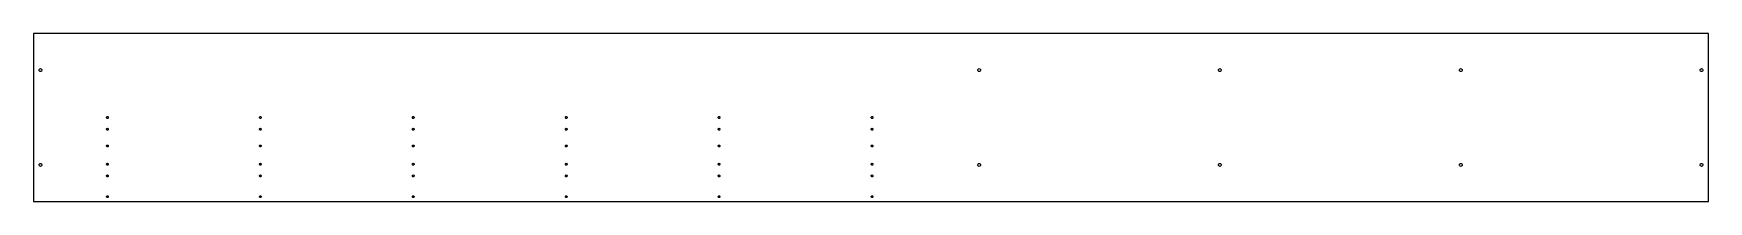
# Model space of a CAD drawing. Header units: metres. Extents: x 0 to 2300, y 0 to 230.
import ezdxf

# ---------------------------------------------------------------- set-up
doc = ezdxf.new("R2010")
doc.units = ezdxf.units.M

msp = doc.modelspace()

# ---------------------------------------------------------------- linework, layer by layer
for p, q in [((2300, 230), (0, 230)), ((0, 230), (0, 0)), ((2300, 0), (2300, 230)), ((7.5, 180), (7.65224, 180.765)), ((7.65224, 179.235), (7.5, 180)), ((7.65224, 180.765), (8.08579, 181.414)), ((8.08579, 178.586), (7.65224, 179.235)), ((8.08579, 181.414), (8.73463, 181.848)), ((8.73463, 178.152), (8.08579, 178.586)), ((8.73463, 181.848), (9.5, 182)), ((9.5, 178), (8.73463, 178.152)), ((9.5, 182), (10.2654, 181.848)), ((10.2654, 178.152), (9.5, 178)), ((10.2654, 181.848), (10.9142, 181.414)), ((10.9142, 178.586), (10.2654, 178.152)), ((10.9142, 181.414), (11.3478, 180.765)), ((11.3478, 179.235), (10.9142, 178.586)), ((11.3478, 180.765), (11.5, 180)), ((11.5, 180), (11.3478, 179.235)), ((1296.5, 180), (1296.65, 180.765)), ((1296.65, 179.235), (1296.5, 180)), ((1296.65, 180.765), (1297.09, 181.414)), ((1297.09, 178.586), (1296.65, 179.235)), ((1297.09, 181.414), (1297.73, 181.848)), ((1297.73, 178.152), (1297.09, 178.586)), ((1297.73, 181.848), (1298.5, 182)), ((1298.5, 178), (1297.73, 178.152)), ((1298.5, 182), (1299.27, 181.848)), ((1299.27, 178.152), (1298.5, 178)), ((1299.27, 181.848), (1299.91, 181.414)), ((1299.91, 178.586), (1299.27, 178.152)), ((1299.91, 181.414), (1300.35, 180.765)), ((1300.35, 179.235), (1299.91, 178.586)), ((1300.35, 180.765), (1300.5, 180)), ((1300.5, 180), (1300.35, 179.235)), ((1627.17, 180), (1627.32, 180.765)), ((1627.32, 179.235), (1627.17, 180)), ((1627.32, 180.765), (1627.75, 181.414)), ((1627.75, 178.586), (1627.32, 179.235)), ((1627.75, 181.414), (1628.4, 181.848)), ((1628.4, 178.152), (1627.75, 178.586)), ((1628.4, 181.848), (1629.17, 182)), ((1629.17, 178), (1628.4, 178.152)), ((1629.17, 182), (1629.93, 181.848)), ((1629.93, 178.152), (1629.17, 178)), ((1629.93, 181.848), (1630.58, 181.414)), ((1630.58, 178.586), (1629.93, 178.152)), ((1630.58, 181.414), (1631.01, 180.765)), ((1631.01, 179.235), (1630.58, 178.586)), ((1631.01, 180.765), (1631.17, 180)), ((1631.17, 180), (1631.01, 179.235)), ((1957.83, 180), (1957.99, 180.765)), ((1957.99, 179.235), (1957.83, 180)), ((1957.99, 180.765), (1958.42, 181.414)), ((1958.42, 178.586), (1957.99, 179.235)), ((1958.42, 181.414), (1959.07, 181.848)), ((1959.07, 178.152), (1958.42, 178.586)), ((1959.07, 181.848), (1959.83, 182)), ((1959.83, 178), (1959.07, 178.152)), ((1959.83, 182), (1960.6, 181.848)), ((1960.6, 178.152), (1959.83, 178)), ((1960.6, 181.848), (1961.25, 181.414)), ((1961.25, 178.586), (1960.6, 178.152)), ((1961.25, 181.414), (1961.68, 180.765)), ((1961.68, 179.235), (1961.25, 178.586)), ((1961.68, 180.765), (1961.83, 180)), ((1961.83, 180), (1961.68, 179.235)), ((2288.5, 180), (2288.65, 180.765)), ((2288.65, 179.235), (2288.5, 180)), ((2288.65, 180.765), (2289.09, 181.414)), ((2289.09, 178.586), (2288.65, 179.235)), ((2289.09, 181.414), (2289.73, 181.848)), ((2289.73, 178.152), (2289.09, 178.586)), ((2289.73, 181.848), (2290.5, 182)), ((2290.5, 178), (2289.73, 178.152)), ((2290.5, 182), (2291.27, 181.848)), ((2291.27, 178.152), (2290.5, 178)), ((2291.27, 181.848), (2291.91, 181.414)), ((2291.91, 178.586), (2291.27, 178.152)), ((2291.91, 181.414), (2292.35, 180.765)), ((2292.35, 179.235), (2291.91, 178.586)), ((2292.35, 180.765), (2292.5, 180)), ((2292.5, 180), (2292.35, 179.235)), ((100.25, 115), (100.345, 115.478)), ((100.345, 114.522), (100.25, 115)), ((100.345, 115.478), (100.616, 115.884)), ((100.616, 115.884), (101.022, 116.155)), ((101.022, 116.155), (101.5, 116.25)), ((101.5, 116.25), (101.978, 116.155)), ((101.978, 116.155), (102.384, 115.884)), ((102.384, 115.884), (102.655, 115.478)), ((102.655, 115.478), (102.75, 115)), ((102.75, 115), (102.655, 114.522)), ((310.25, 115), (310.345, 115.478)), ((310.345, 114.522), (310.25, 115)), ((310.345, 115.478), (310.616, 115.884)), ((310.616, 115.884), (311.022, 116.155)), ((311.022, 116.155), (311.5, 116.25)), ((311.5, 116.25), (311.978, 116.155)), ((311.978, 116.155), (312.384, 115.884)), ((312.384, 115.884), (312.655, 115.478)), ((312.655, 115.478), (312.75, 115)), ((312.75, 115), (312.655, 114.522)), ((520.25, 115), (520.345, 115.478)), ((520.345, 114.522), (520.25, 115)), ((520.345, 115.478), (520.616, 115.884)), ((520.616, 115.884), (521.022, 116.155)), ((521.022, 116.155), (521.5, 116.25)), ((521.5, 116.25), (521.978, 116.155)), ((521.978, 116.155), (522.384, 115.884)), ((522.384, 115.884), (522.655, 115.478)), ((522.655, 115.478), (522.75, 115)), ((522.75, 115), (522.655, 114.522)), ((730.25, 115), (730.345, 115.478)), ((730.345, 114.522), (730.25, 115)), ((730.345, 115.478), (730.616, 115.884)), ((730.616, 115.884), (731.022, 116.155)), ((731.022, 116.155), (731.5, 116.25)), ((731.5, 116.25), (731.978, 116.155)), ((731.978, 116.155), (732.384, 115.884)), ((732.384, 115.884), (732.655, 115.478)), ((732.655, 115.478), (732.75, 115)), ((732.75, 115), (732.655, 114.522)), ((940.25, 115), (940.345, 115.478)), ((940.345, 114.522), (940.25, 115)), ((940.345, 115.478), (940.616, 115.884)), ((940.616, 115.884), (941.022, 116.155)), ((941.022, 116.155), (941.5, 116.25)), ((941.5, 116.25), (941.978, 116.155)), ((941.978, 116.155), (942.384, 115.884)), ((942.384, 115.884), (942.655, 115.478)), ((942.655, 115.478), (942.75, 115)), ((942.75, 115), (942.655, 114.522)), ((1150.25, 115), (1150.35, 115.478)), ((1150.35, 114.522), (1150.25, 115)), ((1150.35, 115.478), (1150.62, 115.884)), ((1150.62, 115.884), (1151.02, 116.155)), ((1151.02, 116.155), (1151.5, 116.25)), ((1151.5, 116.25), (1151.98, 116.155)), ((1151.98, 116.155), (1152.38, 115.884)), ((1152.38, 115.884), (1152.65, 115.478)), ((1152.65, 115.478), (1152.75, 115)), ((1152.75, 115), (1152.65, 114.522)), ((100.25, 99), (100.345, 99.4784)), ((100.345, 98.5216), (100.25, 99)), ((100.616, 114.116), (100.345, 114.522)), ((100.345, 99.4784), (100.616, 99.8839)), ((100.616, 98.1161), (100.345, 98.5216)), ((101.022, 113.845), (100.616, 114.116)), ((100.616, 99.8839), (101.022, 100.155)), ((101.022, 97.8451), (100.616, 98.1161)), ((101.5, 113.75), (101.022, 113.845)), ((101.022, 100.155), (101.5, 100.25)), ((101.5, 97.75), (101.022, 97.8451)), ((101.978, 113.845), (101.5, 113.75)), ((101.5, 100.25), (101.978, 100.155)), ((101.978, 97.8451), (101.5, 97.75)), ((102.384, 114.116), (101.978, 113.845)), ((101.978, 100.155), (102.384, 99.8839)), ((102.384, 98.1161), (101.978, 97.8451)), ((102.655, 114.522), (102.384, 114.116)), ((102.384, 99.8839), (102.655, 99.4784)), ((102.655, 98.5216), (102.384, 98.1161)), ((102.655, 99.4784), (102.75, 99)), ((102.75, 99), (102.655, 98.5216)), ((310.25, 99), (310.345, 99.4784)), ((310.345, 98.5216), (310.25, 99)), ((310.616, 114.116), (310.345, 114.522)), ((310.345, 99.4784), (310.616, 99.8839)), ((310.616, 98.1161), (310.345, 98.5216)), ((311.022, 113.845), (310.616, 114.116)), ((310.616, 99.8839), (311.022, 100.155)), ((311.022, 97.8451), (310.616, 98.1161)), ((311.5, 113.75), (311.022, 113.845)), ((311.022, 100.155), (311.5, 100.25)), ((311.5, 97.75), (311.022, 97.8451)), ((311.978, 113.845), (311.5, 113.75)), ((311.5, 100.25), (311.978, 100.155)), ((311.978, 97.8451), (311.5, 97.75)), ((312.384, 114.116), (311.978, 113.845)), ((311.978, 100.155), (312.384, 99.8839)), ((312.384, 98.1161), (311.978, 97.8451)), ((312.655, 114.522), (312.384, 114.116)), ((312.384, 99.8839), (312.655, 99.4784)), ((312.655, 98.5216), (312.384, 98.1161)), ((312.655, 99.4784), (312.75, 99)), ((312.75, 99), (312.655, 98.5216)), ((520.25, 99), (520.345, 99.4784)), ((520.345, 98.5216), (520.25, 99)), ((520.616, 114.116), (520.345, 114.522)), ((520.345, 99.4784), (520.616, 99.8839)), ((520.616, 98.1161), (520.345, 98.5216)), ((521.022, 113.845), (520.616, 114.116)), ((520.616, 99.8839), (521.022, 100.155)), ((521.022, 97.8451), (520.616, 98.1161)), ((521.5, 113.75), (521.022, 113.845)), ((521.022, 100.155), (521.5, 100.25)), ((521.5, 97.75), (521.022, 97.8451)), ((521.978, 113.845), (521.5, 113.75)), ((521.5, 100.25), (521.978, 100.155)), ((521.978, 97.8451), (521.5, 97.75)), ((522.384, 114.116), (521.978, 113.845)), ((521.978, 100.155), (522.384, 99.8839)), ((522.384, 98.1161), (521.978, 97.8451)), ((522.655, 114.522), (522.384, 114.116)), ((522.384, 99.8839), (522.655, 99.4784)), ((522.655, 98.5216), (522.384, 98.1161)), ((522.655, 99.4784), (522.75, 99)), ((522.75, 99), (522.655, 98.5216)), ((730.25, 99), (730.345, 99.4784)), ((730.345, 98.5216), (730.25, 99)), ((730.616, 114.116), (730.345, 114.522)), ((730.345, 99.4784), (730.616, 99.8839)), ((730.616, 98.1161), (730.345, 98.5216)), ((731.022, 113.845), (730.616, 114.116)), ((730.616, 99.8839), (731.022, 100.155)), ((731.022, 97.8451), (730.616, 98.1161)), ((731.5, 113.75), (731.022, 113.845)), ((731.022, 100.155), (731.5, 100.25)), ((731.5, 97.75), (731.022, 97.8451)), ((731.978, 113.845), (731.5, 113.75)), ((731.5, 100.25), (731.978, 100.155)), ((731.978, 97.8451), (731.5, 97.75)), ((732.384, 114.116), (731.978, 113.845)), ((731.978, 100.155), (732.384, 99.8839)), ((732.384, 98.1161), (731.978, 97.8451)), ((732.655, 114.522), (732.384, 114.116)), ((732.384, 99.8839), (732.655, 99.4784)), ((732.655, 98.5216), (732.384, 98.1161)), ((732.655, 99.4784), (732.75, 99)), ((732.75, 99), (732.655, 98.5216)), ((940.25, 99), (940.345, 99.4784)), ((940.345, 98.5216), (940.25, 99)), ((940.616, 114.116), (940.345, 114.522)), ((940.345, 99.4784), (940.616, 99.8839)), ((940.616, 98.1161), (940.345, 98.5216)), ((941.022, 113.845), (940.616, 114.116)), ((940.616, 99.8839), (941.022, 100.155)), ((941.022, 97.8451), (940.616, 98.1161)), ((941.5, 113.75), (941.022, 113.845)), ((941.022, 100.155), (941.5, 100.25)), ((941.5, 97.75), (941.022, 97.8451)), ((941.978, 113.845), (941.5, 113.75)), ((941.5, 100.25), (941.978, 100.155)), ((941.978, 97.8451), (941.5, 97.75)), ((942.384, 114.116), (941.978, 113.845)), ((941.978, 100.155), (942.384, 99.8839)), ((942.384, 98.1161), (941.978, 97.8451)), ((942.655, 114.522), (942.384, 114.116)), ((942.384, 99.8839), (942.655, 99.4784)), ((942.655, 98.5216), (942.384, 98.1161)), ((942.655, 99.4784), (942.75, 99)), ((942.75, 99), (942.655, 98.5216)), ((1150.25, 99), (1150.35, 99.4784)), ((1150.35, 98.5216), (1150.25, 99)), ((1150.62, 114.116), (1150.35, 114.522)), ((1150.35, 99.4784), (1150.62, 99.8839)), ((1150.62, 98.1161), (1150.35, 98.5216)), ((1151.02, 113.845), (1150.62, 114.116)), ((1150.62, 99.8839), (1151.02, 100.155)), ((1151.02, 97.8451), (1150.62, 98.1161)), ((1151.5, 113.75), (1151.02, 113.845)), ((1151.02, 100.155), (1151.5, 100.25)), ((1151.5, 97.75), (1151.02, 97.8451)), ((1151.98, 113.845), (1151.5, 113.75)), ((1151.5, 100.25), (1151.98, 100.155)), ((1151.98, 97.8451), (1151.5, 97.75)), ((1152.38, 114.116), (1151.98, 113.845)), ((1151.98, 100.155), (1152.38, 99.8839)), ((1152.38, 98.1161), (1151.98, 97.8451)), ((1152.65, 114.522), (1152.38, 114.116)), ((1152.38, 99.8839), (1152.65, 99.4784)), ((1152.65, 98.5216), (1152.38, 98.1161)), ((1152.65, 99.4784), (1152.75, 99)), ((1152.75, 99), (1152.65, 98.5216)), ((100.25, 76), (100.345, 76.4784)), ((100.345, 75.5216), (100.25, 76)), ((100.345, 76.4784), (100.616, 76.8839)), ((100.616, 75.1161), (100.345, 75.5216)), ((100.616, 76.8839), (101.022, 77.1548)), ((101.022, 74.8451), (100.616, 75.1161)), ((101.022, 77.1548), (101.5, 77.25)), ((101.5, 74.75), (101.022, 74.8451)), ((101.5, 77.25), (101.978, 77.1548)), ((101.978, 74.8451), (101.5, 74.75)), ((101.978, 77.1548), (102.384, 76.8839)), ((102.384, 75.1161), (101.978, 74.8451)), ((102.384, 76.8839), (102.655, 76.4784)), ((102.655, 75.5216), (102.384, 75.1161)), ((102.655, 76.4784), (102.75, 76)), ((102.75, 76), (102.655, 75.5216)), ((310.25, 76), (310.345, 76.4784)), ((310.345, 75.5216), (310.25, 76)), ((310.345, 76.4784), (310.616, 76.8839)), ((310.616, 75.1161), (310.345, 75.5216)), ((310.616, 76.8839), (311.022, 77.1548)), ((311.022, 74.8451), (310.616, 75.1161)), ((311.022, 77.1548), (311.5, 77.25)), ((311.5, 74.75), (311.022, 74.8451)), ((311.5, 77.25), (311.978, 77.1548)), ((311.978, 74.8451), (311.5, 74.75)), ((311.978, 77.1548), (312.384, 76.8839)), ((312.384, 75.1161), (311.978, 74.8451)), ((312.384, 76.8839), (312.655, 76.4784)), ((312.655, 75.5216), (312.384, 75.1161)), ((312.655, 76.4784), (312.75, 76)), ((312.75, 76), (312.655, 75.5216)), ((520.25, 76), (520.345, 76.4784)), ((520.345, 75.5216), (520.25, 76)), ((520.345, 76.4784), (520.616, 76.8839)), ((520.616, 75.1161), (520.345, 75.5216)), ((520.616, 76.8839), (521.022, 77.1548)), ((521.022, 74.8451), (520.616, 75.1161)), ((521.022, 77.1548), (521.5, 77.25)), ((521.5, 74.75), (521.022, 74.8451)), ((521.5, 77.25), (521.978, 77.1548)), ((521.978, 74.8451), (521.5, 74.75)), ((521.978, 77.1548), (522.384, 76.8839)), ((522.384, 75.1161), (521.978, 74.8451)), ((522.384, 76.8839), (522.655, 76.4784)), ((522.655, 75.5216), (522.384, 75.1161)), ((522.655, 76.4784), (522.75, 76)), ((522.75, 76), (522.655, 75.5216)), ((730.25, 76), (730.345, 76.4784)), ((730.345, 75.5216), (730.25, 76)), ((730.345, 76.4784), (730.616, 76.8839)), ((730.616, 75.1161), (730.345, 75.5216)), ((730.616, 76.8839), (731.022, 77.1548)), ((731.022, 74.8451), (730.616, 75.1161)), ((731.022, 77.1548), (731.5, 77.25)), ((731.5, 74.75), (731.022, 74.8451)), ((731.5, 77.25), (731.978, 77.1548)), ((731.978, 74.8451), (731.5, 74.75)), ((731.978, 77.1548), (732.384, 76.8839)), ((732.384, 75.1161), (731.978, 74.8451)), ((732.384, 76.8839), (732.655, 76.4784)), ((732.655, 75.5216), (732.384, 75.1161)), ((732.655, 76.4784), (732.75, 76)), ((732.75, 76), (732.655, 75.5216)), ((940.25, 76), (940.345, 76.4784)), ((940.345, 75.5216), (940.25, 76)), ((940.345, 76.4784), (940.616, 76.8839)), ((940.616, 75.1161), (940.345, 75.5216)), ((940.616, 76.8839), (941.022, 77.1548)), ((941.022, 74.8451), (940.616, 75.1161)), ((941.022, 77.1548), (941.5, 77.25)), ((941.5, 74.75), (941.022, 74.8451)), ((941.5, 77.25), (941.978, 77.1548)), ((941.978, 74.8451), (941.5, 74.75)), ((941.978, 77.1548), (942.384, 76.8839)), ((942.384, 75.1161), (941.978, 74.8451)), ((942.384, 76.8839), (942.655, 76.4784)), ((942.655, 75.5216), (942.384, 75.1161)), ((942.655, 76.4784), (942.75, 76)), ((942.75, 76), (942.655, 75.5216)), ((1150.25, 76), (1150.35, 76.4784)), ((1150.35, 75.5216), (1150.25, 76)), ((1150.35, 76.4784), (1150.62, 76.8839)), ((1150.62, 75.1161), (1150.35, 75.5216)), ((1150.62, 76.8839), (1151.02, 77.1548)), ((1151.02, 74.8451), (1150.62, 75.1161)), ((1151.02, 77.1548), (1151.5, 77.25)), ((1151.5, 74.75), (1151.02, 74.8451)), ((1151.5, 77.25), (1151.98, 77.1548)), ((1151.98, 74.8451), (1151.5, 74.75)), ((1151.98, 77.1548), (1152.38, 76.8839)), ((1152.38, 75.1161), (1151.98, 74.8451)), ((1152.38, 76.8839), (1152.65, 76.4784)), ((1152.65, 75.5216), (1152.38, 75.1161)), ((1152.65, 76.4784), (1152.75, 76)), ((1152.75, 76), (1152.65, 75.5216)), ((7.5, 50), (7.65224, 50.7654)), ((7.65224, 49.2346), (7.5, 50)), ((7.65224, 50.7654), (8.08579, 51.4142)), ((8.08579, 48.5858), (7.65224, 49.2346)), ((8.08579, 51.4142), (8.73463, 51.8478)), ((8.73463, 48.1522), (8.08579, 48.5858)), ((8.73463, 51.8478), (9.5, 52)), ((9.5, 48), (8.73463, 48.1522)), ((9.5, 52), (10.2654, 51.8478)), ((10.2654, 48.1522), (9.5, 48)), ((10.2654, 51.8478), (10.9142, 51.4142)), ((10.9142, 48.5858), (10.2654, 48.1522)), ((10.9142, 51.4142), (11.3478, 50.7654)), ((11.3478, 49.2346), (10.9142, 48.5858)), ((11.3478, 50.7654), (11.5, 50)), ((11.5, 50), (11.3478, 49.2346)), ((100.25, 51), (100.345, 51.4784)), ((100.345, 50.5216), (100.25, 51)), ((100.345, 51.4784), (100.616, 51.8839)), ((100.616, 50.1161), (100.345, 50.5216)), ((100.616, 51.8839), (101.022, 52.1548)), ((101.022, 49.8451), (100.616, 50.1161)), ((101.022, 52.1548), (101.5, 52.25)), ((101.5, 49.75), (101.022, 49.8451)), ((101.5, 52.25), (101.978, 52.1548)), ((101.978, 49.8451), (101.5, 49.75)), ((101.978, 52.1548), (102.384, 51.8839)), ((102.384, 50.1161), (101.978, 49.8451)), ((102.384, 51.8839), (102.655, 51.4784)), ((102.655, 50.5216), (102.384, 50.1161)), ((102.655, 51.4784), (102.75, 51)), ((102.75, 51), (102.655, 50.5216)), ((310.25, 51), (310.345, 51.4784)), ((310.345, 50.5216), (310.25, 51)), ((310.345, 51.4784), (310.616, 51.8839)), ((310.616, 50.1161), (310.345, 50.5216)), ((310.616, 51.8839), (311.022, 52.1548)), ((311.022, 49.8451), (310.616, 50.1161)), ((311.022, 52.1548), (311.5, 52.25)), ((311.5, 49.75), (311.022, 49.8451)), ((311.5, 52.25), (311.978, 52.1548)), ((311.978, 49.8451), (311.5, 49.75)), ((311.978, 52.1548), (312.384, 51.8839)), ((312.384, 50.1161), (311.978, 49.8451)), ((312.384, 51.8839), (312.655, 51.4784)), ((312.655, 50.5216), (312.384, 50.1161)), ((312.655, 51.4784), (312.75, 51)), ((312.75, 51), (312.655, 50.5216)), ((520.25, 51), (520.345, 51.4784)), ((520.345, 50.5216), (520.25, 51)), ((520.345, 51.4784), (520.616, 51.8839)), ((520.616, 50.1161), (520.345, 50.5216)), ((520.616, 51.8839), (521.022, 52.1548)), ((521.022, 49.8451), (520.616, 50.1161)), ((521.022, 52.1548), (521.5, 52.25)), ((521.5, 49.75), (521.022, 49.8451)), ((521.5, 52.25), (521.978, 52.1548)), ((521.978, 49.8451), (521.5, 49.75)), ((521.978, 52.1548), (522.384, 51.8839)), ((522.384, 50.1161), (521.978, 49.8451)), ((522.384, 51.8839), (522.655, 51.4784)), ((522.655, 50.5216), (522.384, 50.1161)), ((522.655, 51.4784), (522.75, 51)), ((522.75, 51), (522.655, 50.5216)), ((730.25, 51), (730.345, 51.4784)), ((730.345, 50.5216), (730.25, 51)), ((730.345, 51.4784), (730.616, 51.8839)), ((730.616, 50.1161), (730.345, 50.5216)), ((730.616, 51.8839), (731.022, 52.1548)), ((731.022, 49.8451), (730.616, 50.1161)), ((731.022, 52.1548), (731.5, 52.25)), ((731.5, 49.75), (731.022, 49.8451)), ((731.5, 52.25), (731.978, 52.1548)), ((731.978, 49.8451), (731.5, 49.75)), ((731.978, 52.1548), (732.384, 51.8839)), ((732.384, 50.1161), (731.978, 49.8451)), ((732.384, 51.8839), (732.655, 51.4784)), ((732.655, 50.5216), (732.384, 50.1161)), ((732.655, 51.4784), (732.75, 51)), ((732.75, 51), (732.655, 50.5216)), ((940.25, 51), (940.345, 51.4784)), ((940.345, 50.5216), (940.25, 51)), ((940.345, 51.4784), (940.616, 51.8839)), ((940.616, 50.1161), (940.345, 50.5216)), ((940.616, 51.8839), (941.022, 52.1548)), ((941.022, 49.8451), (940.616, 50.1161)), ((941.022, 52.1548), (941.5, 52.25)), ((941.5, 49.75), (941.022, 49.8451)), ((941.5, 52.25), (941.978, 52.1548)), ((941.978, 49.8451), (941.5, 49.75)), ((941.978, 52.1548), (942.384, 51.8839)), ((942.384, 50.1161), (941.978, 49.8451)), ((942.384, 51.8839), (942.655, 51.4784)), ((942.655, 50.5216), (942.384, 50.1161)), ((942.655, 51.4784), (942.75, 51)), ((942.75, 51), (942.655, 50.5216)), ((1150.25, 51), (1150.35, 51.4784)), ((1150.35, 50.5216), (1150.25, 51)), ((1150.35, 51.4784), (1150.62, 51.8839)), ((1150.62, 50.1161), (1150.35, 50.5216)), ((1150.62, 51.8839), (1151.02, 52.1548)), ((1151.02, 49.8451), (1150.62, 50.1161)), ((1151.02, 52.1548), (1151.5, 52.25)), ((1151.5, 49.75), (1151.02, 49.8451)), ((1151.5, 52.25), (1151.98, 52.1548)), ((1151.98, 49.8451), (1151.5, 49.75)), ((1151.98, 52.1548), (1152.38, 51.8839)), ((1152.38, 50.1161), (1151.98, 49.8451)), ((1152.38, 51.8839), (1152.65, 51.4784)), ((1152.65, 50.5216), (1152.38, 50.1161)), ((1152.65, 51.4784), (1152.75, 51)), ((1152.75, 51), (1152.65, 50.5216)), ((1296.5, 50), (1296.65, 50.7654)), ((1296.65, 49.2346), (1296.5, 50)), ((1296.65, 50.7654), (1297.09, 51.4142)), ((1297.09, 48.5858), (1296.65, 49.2346)), ((1297.09, 51.4142), (1297.73, 51.8478)), ((1297.73, 48.1522), (1297.09, 48.5858)), ((1297.73, 51.8478), (1298.5, 52)), ((1298.5, 48), (1297.73, 48.1522)), ((1298.5, 52), (1299.27, 51.8478)), ((1299.27, 48.1522), (1298.5, 48)), ((1299.27, 51.8478), (1299.91, 51.4142)), ((1299.91, 48.5858), (1299.27, 48.1522)), ((1299.91, 51.4142), (1300.35, 50.7654)), ((1300.35, 49.2346), (1299.91, 48.5858)), ((1300.35, 50.7654), (1300.5, 50)), ((1300.5, 50), (1300.35, 49.2346)), ((1627.17, 50), (1627.32, 50.7654)), ((1627.32, 49.2346), (1627.17, 50)), ((1627.32, 50.7654), (1627.75, 51.4142)), ((1627.75, 48.5858), (1627.32, 49.2346)), ((1627.75, 51.4142), (1628.4, 51.8478)), ((1628.4, 48.1522), (1627.75, 48.5858)), ((1628.4, 51.8478), (1629.17, 52)), ((1629.17, 48), (1628.4, 48.1522)), ((1629.17, 52), (1629.93, 51.8478)), ((1629.93, 48.1522), (1629.17, 48)), ((1629.93, 51.8478), (1630.58, 51.4142)), ((1630.58, 48.5858), (1629.93, 48.1522)), ((1630.58, 51.4142), (1631.01, 50.7654)), ((1631.01, 49.2346), (1630.58, 48.5858)), ((1631.01, 50.7654), (1631.17, 50)), ((1631.17, 50), (1631.01, 49.2346)), ((1957.83, 50), (1957.99, 50.7654)), ((1957.99, 49.2346), (1957.83, 50)), ((1957.99, 50.7654), (1958.42, 51.4142)), ((1958.42, 48.5858), (1957.99, 49.2346)), ((1958.42, 51.4142), (1959.07, 51.8478)), ((1959.07, 48.1522), (1958.42, 48.5858)), ((1959.07, 51.8478), (1959.83, 52)), ((1959.83, 48), (1959.07, 48.1522)), ((1959.83, 52), (1960.6, 51.8478)), ((1960.6, 48.1522), (1959.83, 48)), ((1960.6, 51.8478), (1961.25, 51.4142)), ((1961.25, 48.5858), (1960.6, 48.1522)), ((1961.25, 51.4142), (1961.68, 50.7654)), ((1961.68, 49.2346), (1961.25, 48.5858)), ((1961.68, 50.7654), (1961.83, 50)), ((1961.83, 50), (1961.68, 49.2346)), ((2288.5, 50), (2288.65, 50.7654)), ((2288.65, 49.2346), (2288.5, 50)), ((2288.65, 50.7654), (2289.09, 51.4142)), ((2289.09, 48.5858), (2288.65, 49.2346)), ((2289.09, 51.4142), (2289.73, 51.8478)), ((2289.73, 48.1522), (2289.09, 48.5858)), ((2289.73, 51.8478), (2290.5, 52)), ((2290.5, 48), (2289.73, 48.1522)), ((2290.5, 52), (2291.27, 51.8478)), ((2291.27, 48.1522), (2290.5, 48)), ((2291.27, 51.8478), (2291.91, 51.4142)), ((2291.91, 48.5858), (2291.27, 48.1522)), ((2291.91, 51.4142), (2292.35, 50.7654)), ((2292.35, 49.2346), (2291.91, 48.5858)), ((2292.35, 50.7654), (2292.5, 50)), ((2292.5, 50), (2292.35, 49.2346)), ((100.25, 35), (100.345, 35.4784)), ((100.345, 34.5216), (100.25, 35)), ((100.345, 35.4784), (100.616, 35.8839)), ((100.616, 34.1161), (100.345, 34.5216)), ((100.616, 35.8839), (101.022, 36.1548)), ((101.022, 33.8451), (100.616, 34.1161)), ((101.022, 36.1548), (101.5, 36.25)), ((101.5, 33.75), (101.022, 33.8451)), ((101.5, 36.25), (101.978, 36.1548)), ((101.978, 33.8451), (101.5, 33.75)), ((101.978, 36.1548), (102.384, 35.8839)), ((102.384, 34.1161), (101.978, 33.8451)), ((102.384, 35.8839), (102.655, 35.4784)), ((102.655, 34.5216), (102.384, 34.1161)), ((102.655, 35.4784), (102.75, 35)), ((102.75, 35), (102.655, 34.5216)), ((310.25, 35), (310.345, 35.4784)), ((310.345, 34.5216), (310.25, 35)), ((310.345, 35.4784), (310.616, 35.8839)), ((310.616, 34.1161), (310.345, 34.5216)), ((310.616, 35.8839), (311.022, 36.1548)), ((311.022, 33.8451), (310.616, 34.1161)), ((311.022, 36.1548), (311.5, 36.25)), ((311.5, 33.75), (311.022, 33.8451)), ((311.5, 36.25), (311.978, 36.1548)), ((311.978, 33.8451), (311.5, 33.75)), ((311.978, 36.1548), (312.384, 35.8839)), ((312.384, 34.1161), (311.978, 33.8451)), ((312.384, 35.8839), (312.655, 35.4784)), ((312.655, 34.5216), (312.384, 34.1161)), ((312.655, 35.4784), (312.75, 35)), ((312.75, 35), (312.655, 34.5216)), ((520.25, 35), (520.345, 35.4784)), ((520.345, 34.5216), (520.25, 35)), ((520.345, 35.4784), (520.616, 35.8839)), ((520.616, 34.1161), (520.345, 34.5216)), ((520.616, 35.8839), (521.022, 36.1548)), ((521.022, 33.8451), (520.616, 34.1161)), ((521.022, 36.1548), (521.5, 36.25)), ((521.5, 33.75), (521.022, 33.8451)), ((521.5, 36.25), (521.978, 36.1548)), ((521.978, 33.8451), (521.5, 33.75)), ((521.978, 36.1548), (522.384, 35.8839)), ((522.384, 34.1161), (521.978, 33.8451)), ((522.384, 35.8839), (522.655, 35.4784)), ((522.655, 34.5216), (522.384, 34.1161)), ((522.655, 35.4784), (522.75, 35)), ((522.75, 35), (522.655, 34.5216)), ((730.25, 35), (730.345, 35.4784)), ((730.345, 34.5216), (730.25, 35)), ((730.345, 35.4784), (730.616, 35.8839)), ((730.616, 34.1161), (730.345, 34.5216)), ((730.616, 35.8839), (731.022, 36.1548)), ((731.022, 33.8451), (730.616, 34.1161)), ((731.022, 36.1548), (731.5, 36.25)), ((731.5, 33.75), (731.022, 33.8451)), ((731.5, 36.25), (731.978, 36.1548)), ((731.978, 33.8451), (731.5, 33.75)), ((731.978, 36.1548), (732.384, 35.8839)), ((732.384, 34.1161), (731.978, 33.8451)), ((732.384, 35.8839), (732.655, 35.4784)), ((732.655, 34.5216), (732.384, 34.1161)), ((732.655, 35.4784), (732.75, 35)), ((732.75, 35), (732.655, 34.5216)), ((940.25, 35), (940.345, 35.4784)), ((940.345, 34.5216), (940.25, 35)), ((940.345, 35.4784), (940.616, 35.8839)), ((940.616, 34.1161), (940.345, 34.5216)), ((940.616, 35.8839), (941.022, 36.1548)), ((941.022, 33.8451), (940.616, 34.1161)), ((941.022, 36.1548), (941.5, 36.25)), ((941.5, 33.75), (941.022, 33.8451)), ((941.5, 36.25), (941.978, 36.1548)), ((941.978, 33.8451), (941.5, 33.75)), ((941.978, 36.1548), (942.384, 35.8839)), ((942.384, 34.1161), (941.978, 33.8451)), ((942.384, 35.8839), (942.655, 35.4784)), ((942.655, 34.5216), (942.384, 34.1161)), ((942.655, 35.4784), (942.75, 35)), ((942.75, 35), (942.655, 34.5216)), ((1150.25, 35), (1150.35, 35.4784)), ((1150.35, 34.5216), (1150.25, 35)), ((1150.35, 35.4784), (1150.62, 35.8839)), ((1150.62, 34.1161), (1150.35, 34.5216)), ((1150.62, 35.8839), (1151.02, 36.1548)), ((1151.02, 33.8451), (1150.62, 34.1161)), ((1151.02, 36.1548), (1151.5, 36.25)), ((1151.5, 33.75), (1151.02, 33.8451)), ((1151.5, 36.25), (1151.98, 36.1548)), ((1151.98, 33.8451), (1151.5, 33.75)), ((1151.98, 36.1548), (1152.38, 35.8839)), ((1152.38, 34.1161), (1151.98, 33.8451)), ((1152.38, 35.8839), (1152.65, 35.4784)), ((1152.65, 34.5216), (1152.38, 34.1161)), ((1152.65, 35.4784), (1152.75, 35)), ((1152.75, 35), (1152.65, 34.5216)), ((0, 0), (2300, 0)), ((100.25, 6.5), (100.345, 6.97835)), ((100.345, 6.02165), (100.25, 6.5)), ((100.345, 6.97835), (100.616, 7.38388)), ((100.616, 5.61612), (100.345, 6.02165)), ((100.616, 7.38388), (101.022, 7.65485)), ((101.022, 5.34515), (100.616, 5.61612)), ((101.022, 7.65485), (101.5, 7.75)), ((101.5, 5.25), (101.022, 5.34515)), ((101.5, 7.75), (101.978, 7.65485)), ((101.978, 5.34515), (101.5, 5.25)), ((101.978, 7.65485), (102.384, 7.38388)), ((102.384, 5.61612), (101.978, 5.34515)), ((102.384, 7.38388), (102.655, 6.97835)), ((102.655, 6.02165), (102.384, 5.61612)), ((102.655, 6.97835), (102.75, 6.5)), ((102.75, 6.5), (102.655, 6.02165)), ((310.25, 6.5), (310.345, 6.97835)), ((310.345, 6.02165), (310.25, 6.5)), ((310.345, 6.97835), (310.616, 7.38388)), ((310.616, 5.61612), (310.345, 6.02165)), ((310.616, 7.38388), (311.022, 7.65485)), ((311.022, 5.34515), (310.616, 5.61612)), ((311.022, 7.65485), (311.5, 7.75)), ((311.5, 5.25), (311.022, 5.34515)), ((311.5, 7.75), (311.978, 7.65485)), ((311.978, 5.34515), (311.5, 5.25)), ((311.978, 7.65485), (312.384, 7.38388)), ((312.384, 5.61612), (311.978, 5.34515)), ((312.384, 7.38388), (312.655, 6.97835)), ((312.655, 6.02165), (312.384, 5.61612)), ((312.655, 6.97835), (312.75, 6.5)), ((312.75, 6.5), (312.655, 6.02165)), ((520.25, 6.5), (520.345, 6.97835)), ((520.345, 6.02165), (520.25, 6.5)), ((520.345, 6.97835), (520.616, 7.38388)), ((520.616, 5.61612), (520.345, 6.02165)), ((520.616, 7.38388), (521.022, 7.65485)), ((521.022, 5.34515), (520.616, 5.61612)), ((521.022, 7.65485), (521.5, 7.75)), ((521.5, 5.25), (521.022, 5.34515)), ((521.5, 7.75), (521.978, 7.65485)), ((521.978, 5.34515), (521.5, 5.25)), ((521.978, 7.65485), (522.384, 7.38388)), ((522.384, 5.61612), (521.978, 5.34515)), ((522.384, 7.38388), (522.655, 6.97835)), ((522.655, 6.02165), (522.384, 5.61612)), ((522.655, 6.97835), (522.75, 6.5)), ((522.75, 6.5), (522.655, 6.02165)), ((730.25, 6.5), (730.345, 6.97835)), ((730.345, 6.02165), (730.25, 6.5)), ((730.345, 6.97835), (730.616, 7.38388)), ((730.616, 5.61612), (730.345, 6.02165)), ((730.616, 7.38388), (731.022, 7.65485)), ((731.022, 5.34515), (730.616, 5.61612)), ((731.022, 7.65485), (731.5, 7.75)), ((731.5, 5.25), (731.022, 5.34515)), ((731.5, 7.75), (731.978, 7.65485)), ((731.978, 5.34515), (731.5, 5.25)), ((731.978, 7.65485), (732.384, 7.38388)), ((732.384, 5.61612), (731.978, 5.34515)), ((732.384, 7.38388), (732.655, 6.97835)), ((732.655, 6.02165), (732.384, 5.61612)), ((732.655, 6.97835), (732.75, 6.5)), ((732.75, 6.5), (732.655, 6.02165)), ((940.25, 6.5), (940.345, 6.97835)), ((940.345, 6.02165), (940.25, 6.5)), ((940.345, 6.97835), (940.616, 7.38388)), ((940.616, 5.61612), (940.345, 6.02165)), ((940.616, 7.38388), (941.022, 7.65485)), ((941.022, 5.34515), (940.616, 5.61612)), ((941.022, 7.65485), (941.5, 7.75)), ((941.5, 5.25), (941.022, 5.34515)), ((941.5, 7.75), (941.978, 7.65485)), ((941.978, 5.34515), (941.5, 5.25)), ((941.978, 7.65485), (942.384, 7.38388)), ((942.384, 5.61612), (941.978, 5.34515)), ((942.384, 7.38388), (942.655, 6.97835)), ((942.655, 6.02165), (942.384, 5.61612)), ((942.655, 6.97835), (942.75, 6.5)), ((942.75, 6.5), (942.655, 6.02165)), ((1150.25, 6.5), (1150.35, 6.97835)), ((1150.35, 6.02165), (1150.25, 6.5)), ((1150.35, 6.97835), (1150.62, 7.38388)), ((1150.62, 5.61612), (1150.35, 6.02165)), ((1150.62, 7.38388), (1151.02, 7.65485)), ((1151.02, 5.34515), (1150.62, 5.61612)), ((1151.02, 7.65485), (1151.5, 7.75)), ((1151.5, 5.25), (1151.02, 5.34515)), ((1151.5, 7.75), (1151.98, 7.65485)), ((1151.98, 5.34515), (1151.5, 5.25)), ((1151.98, 7.65485), (1152.38, 7.38388)), ((1152.38, 5.61612), (1151.98, 5.34515)), ((1152.38, 7.38388), (1152.65, 6.97835)), ((1152.65, 6.02165), (1152.38, 5.61612)), ((1152.65, 6.97835), (1152.75, 6.5)), ((1152.75, 6.5), (1152.65, 6.02165))]:
    msp.add_line(p, q)

doc.saveas('drawing.dxf')
